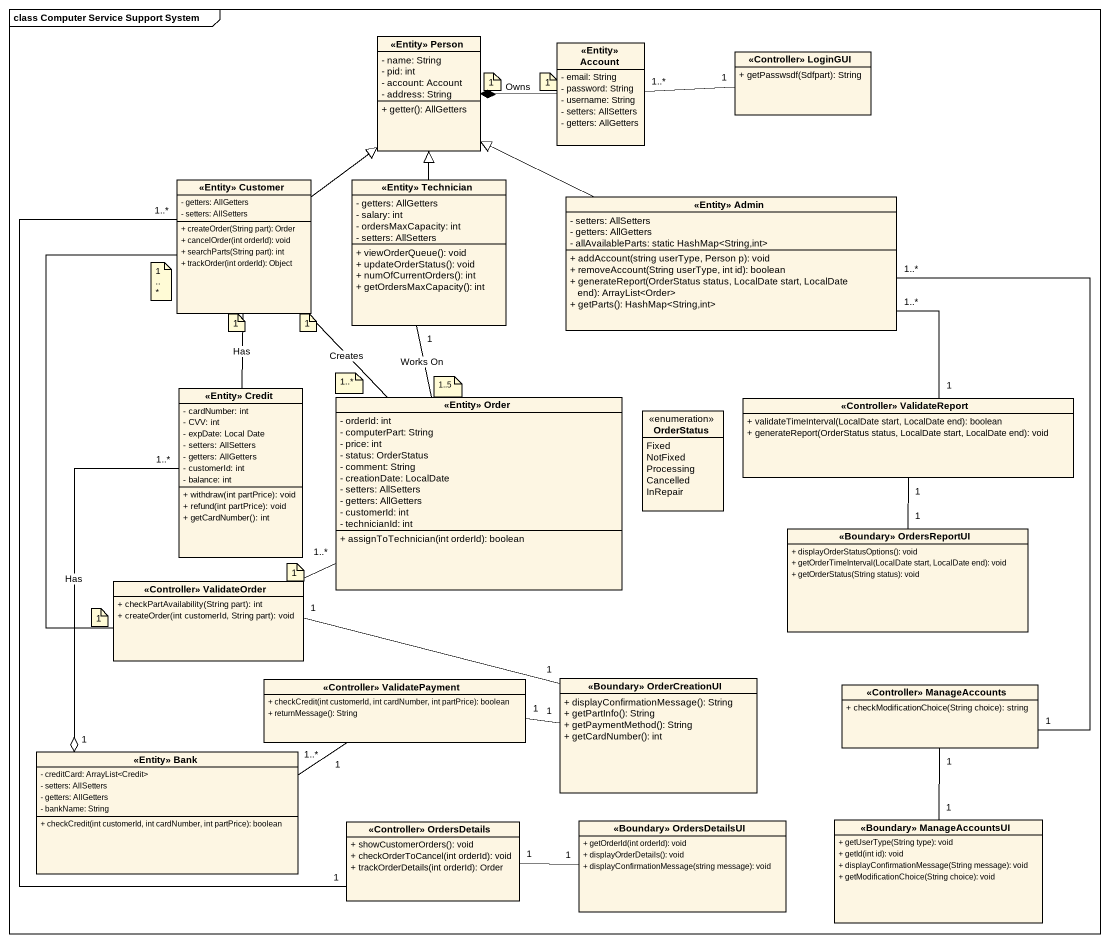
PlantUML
@startuml
mainframe class Computer Service Support System
hide circle
hide empty members
skinparam classAttributeIconSize 0
class "<<Entity>> Person" as Entity_Person {
  - name: String
  - pid: int
  - account: Account
  - address: String
  + getter(): AllGetters
}
class "<<Entity>> Account" as Entity_Account {
  - email: String
  - password: String
  - username: String
  - setters: AllSetters
  - getters: AllGetters
}
class "<<Controller>> LoginGUI" as Controller_LoginGUI {
  + getPasswsdf(Sdfpart): String
}
class "<<Entity>> Customer" as Entity_Customer {
  - getters: AllGetters
  - setters: AllSetters
  + createOrder(String part): Order
  + cancelOrder(int orderId): void
  + searchParts(String part): int
  + trackOrder(int orderId): Object
}
class "<<Entity>> Technician" as Entity_Technician {
  - getters: AllGetters
  - salary: int
  - ordersMaxCapacity: int
  - setters: AllSetters
  + viewOrderQueue(): void
  + updateOrderStatus(): void
  + numOfCurrentOrders(): int
  + getOrdersMaxCapacity(): int
}
class "<<Entity>> Admin" as Entity_Admin {
  - setters: AllSetters
  - getters: AllGetters
  - allAvailableParts: static HashMap<String,int>
  + addAccount(string userType, Person p): void
  + removeAccount(String userType, int id): boolean
  + generateReport(OrderStatus status, LocalDate start, LocalDate end): ArrayList<Order>
  + getParts(): HashMap<String,int>
}
class "<<Entity>> Credit" as Entity_Credit {
  - cardNumber: int
  - CVV: int
  - expDate: Local Date
  - setters: AllSetters
  - getters: AllGetters
  - customerId: int
  - balance: int
  + withdraw(int partPrice): void
  + refund(int partPrice): void
  + getCardNumber(): int
}
class "<<Entity>> Order" as Entity_Order {
  - orderId: int
  - computerPart: String
  - price: int
  - status: OrderStatus
  - comment: String
  - creationDate: LocalDate
  - setters: AllSetters
  - getters: AllGetters
  - customerId: int
  - technicianId: int
  + assignToTechnician(int orderId): boolean
}
class "<<Controller>> ValidateReport" as Controller_ValidateReport {
  + validateTimeInterval(LocalDate start, LocalDate end): boolean
  + generateReport(OrderStatus status, LocalDate start, LocalDate end): void
}
enum OrderStatus {
  Fixed
  NotFixed
  Processing
  Cancelled
  InRepair
}
class "<<Boundary>> OrdersReportUI" as Boundary_OrdersReportUI {
  + displayOrderStatusOptions(): void
  + getOrderTimeInterval(LocalDate start, LocalDate end): void
  + getOrderStatus(String status): void
}
class "<<Controller>> ValidateOrder" as Controller_ValidateOrder {
  + checkPartAvailability(String part): int
  + createOrder(int customerId, String part): void
}
class "<<Controller>> ValidatePayment" as Controller_ValidatePayment {
  + checkCredit(int customerId, int cardNumber, int partPrice): boolean
  + returnMessage(): String
}
class "<<Boundary>> OrderCreationUI" as Boundary_OrderCreationUI {
  + displayConfirmationMessage(): String
  + getPartInfo(): String
  + getPaymentMethod(): String
  + getCardNumber(): int
}
class "<<Controller>> ManageAccounts" as Controller_ManageAccounts {
  + checkModificationChoice(String choice): string
}
class "<<Entity>> Bank" as Entity_Bank {
  - creditCard: ArrayList<Credit>
  - setters: AllSetters
  - getters: AllGetters
  - bankName: String
  + checkCredit(int customerId, int cardNumber, int partPrice): boolean
}
class "<<Controller>> OrdersDetails" as Controller_OrdersDetails {
  + showCustomerOrders(): void
  + checkOrderToCancel(int orderId): void
  + trackOrderDetails(int orderId): Order
}
class "<<Boundary>> OrdersDetailsUI" as Boundary_OrdersDetailsUI {
  + getOrderId(int orderId): void
  + displayOrderDetails(): void
  + displayConfirmationMessage(string message): void
}
class "<<Boundary>> ManageAccountsUI" as Boundary_ManageAccountsUI {
  + getUserType(String type): void
  + getId(int id): void
  + displayConfirmationMessage(String message): void
  + getModificationChoice(String choice): void
}
Entity_Account -left-* Entity_Person : Owns
Controller_LoginGUI "1" -left- "1..*" Entity_Account
Entity_Customer -up-|> Entity_Person
Entity_Customer -- Entity_Credit : Has
Entity_Customer -- Entity_Order : Creates
Entity_Technician -up-|> Entity_Person
Entity_Technician "1" -- Entity_Order : Works On
Entity_Admin -left-|> Entity_Person
Entity_Credit "1..*" --o "1" Entity_Bank : Has
Entity_Order "1..*" -left- Controller_ValidateOrder
Controller_ValidateReport "1" -up- "1..*" Entity_Admin
Controller_ValidateReport "1" -- "1" Boundary_OrdersReportUI
Controller_ValidateOrder -up- Entity_Customer
Controller_ValidatePayment "1" -right- "1" Boundary_OrderCreationUI
Boundary_OrderCreationUI "1" -left- "1" Controller_ValidateOrder
Controller_ManageAccounts "1" -up- "1..*" Entity_Admin
Entity_Bank "1..*" -right- "1" Controller_ValidatePayment
Controller_OrdersDetails "1" -up- "1..*" Entity_Customer
Controller_OrdersDetails "1" -right- "1" Boundary_OrdersDetailsUI
Boundary_ManageAccountsUI "1" -up- "1" Controller_ManageAccounts
note as N1
  1
end note
note as N2
  1
end note
note as N3
  1..*
end note
note as N4
  1
end note
note as N5
  1
end note
note as N6
  1..*
end note
note as N7
  1..5
end note
note as N8
  1
end note
note as N9
  1
end note
@enduml
